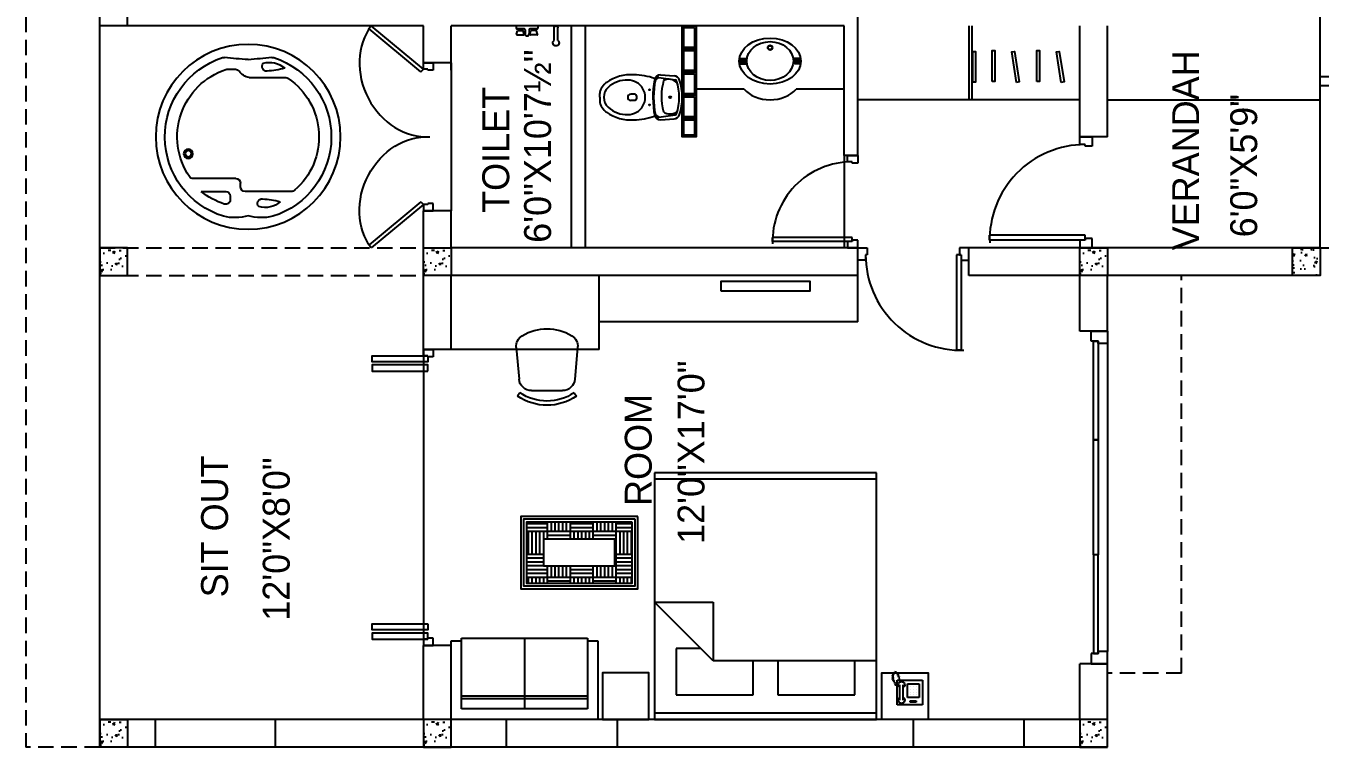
# Model space of a CAD drawing. Extents: x 22122 to 25969, y -3246 to 705.
# Drawn here: x 23225.7 to 23645.7, y -1818.1 to -1584.1 of the extents above; entities that cross this region are included whole.
import ezdxf

# ---------------------------------------------------------------- set-up
doc = ezdxf.new("R2010")
doc.units = 0
doc.header["$LTSCALE"] = 20
doc.header["$MEASUREMENT"] = 0
doc.linetypes.add('HIDDEN', pattern=[0.375, 0.25, -0.125])
doc.linetypes.add('HIDDEN2', pattern=[0.1875, 0.125, -0.0625])
for name, color, linetype in [('COLUMN', 31, 'Continuous'), ('DIMLINE', 254, 'Continuous'), ('DOOR', 1, 'Continuous'), ('FURN', 10, 'Continuous'), ('GLASS BRICKS', 4, 'Continuous'), ('HATCH', 254, 'Continuous'), ('PLUMBING', 6, 'Continuous'), ('text', 2, 'Continuous'), ('wall', 13, 'Continuous'), ('WINDOW', 4, 'Continuous')]:
    doc.layers.add(name, color=color, linetype=linetype)
doc.styles.add('style5', font='tt0142m_.ttf')

# ---------------------------------------------------------------- blocks, each defined once
blk = doc.blocks.new('200028')
at = {"layer": 'PLUMBING'}
for points in [[(4.51, 3.33, 1), (4.19, 3.33, 1)], [(4.19, -1.59, 1), (4.51, -1.59, 1)]]:
    blk.add_hatch(color=256, dxfattribs=at).paths.add_polyline_path(points)
for p, q in [((6.25, 6.51), (7.37, 7.3)), ((7.37, 7.3), (12.73, 6.53)), ((7.96, 8.15), (12.33, 7.85)), ((-11.79, 0.87), (-11.79, 2.11)), ((-11.79, 0.87), (-11.79, -0.37)), ((-0.34, 1.87), (-1.73, 1.87)), ((0.16, 1.37), (0.16, 0.37)), ((-0.34, -0.13), (-1.73, -0.13)), ((6.25, -4.77), (7.37, -5.57)), ((7.37, -5.57), (12.73, -4.79)), ((7.96, -6.42), (12.33, -6.11))]:
    blk.add_line(p, q, dxfattribs=at)
for centre, radius in [((4.35, 3.33), 0.156), ((11.09, 0.87), 0.312), ((4.35, -1.59), 0.156)]:
    blk.add_circle(centre, radius, dxfattribs=at)
for centre, radius, start, end in [((-3.12, -1.48), 9.71, 134.7032, 147.6541), ((-7.84, 3.29), 3, 125.7546, 134.7032), ((-1.79, -5.38), 13.57, 85.6873, 125.1099), ((-3.1, -2.14), 8.6, 86.8837, 133.6869), ((-2.58, 0.87), 5.57, 269.4196, 90.5804), ((-1.08, -13.97), 22.13, 71.0966, 89.1989), ((34.56, 0.87), 29.12, 168.7614, 192.0802), ((34.56, 0.87), 28.87, 168.7311, 191.2689), ((7.96, 6.15), 2, 90, 168.7614), ((7.23, 6.32), 1, 81.7925, 168.7311), ((26.7, 1.08), 18.5, 163.6925, 195.267), ((10.67, 3.52), 3.25, 32.7982, 121.967), ((12.19, 5.86), 2, 18.0394, 86.0298), ((12.66, 6.04), 0.5, 18.136, 81.7925), ((-3.12, 0.87), 17.1, 341.864, 18.136), ((-3.12, 0.87), 18.1, 341.9606, 18.0394), ((-8.79, 2.11), 3, 147.6541, 180), ((-6.7, 1.14), 3.75, 128.5444, 184.146), ((-6.7, 0.6), 3.75, 175.854, 231.4556), ((-1.73, 0.87), 1, 90, 180), ((-1.73, 0.87), 1, 180, 270), ((-0.34, 1.37), 0.5, 0, 90), ((-0.34, 0.37), 0.5, 270, 0), ((-8.79, -0.37), 3, 180, 212.3459), ((-3.12, 3.22), 9.71, 212.3459, 225.2968), ((-7.84, -1.55), 3, 225.2968, 234.2454), ((-1.79, 7.11), 13.57, 234.8901, 274.3127), ((-3.1, 3.88), 8.6, 226.3131, 273.1163), ((11.03, -1.03), 3.51, 231.7336, 311.9036), ((-1.08, 15.71), 22.13, 270.8011, 288.9034), ((7.96, -4.42), 2, 191.2386, 270), ((7.23, -4.58), 1, 191.2689, 278.2075), ((12.19, -4.12), 2, 273.9702, 341.9606), ((12.66, -4.3), 0.5, 278.2075, 341.864)]:
    blk.add_arc(centre, radius, start, end, dxfattribs=at)
blk = doc.blocks.new('DR1H902')
at = {"color": 0}
for p, q in [((-0.5, 0), (-0.5, 1)), ((-0.5, 1), (-0.45, 1)), ((-0.45, 0), (-0.45, 1)), ((-0.5, 0), (-0.45, 0))]:
    blk.add_line(p, q, dxfattribs=at)
blk.add_arc((-0.5, 0), 1, 0, 91.707, dxfattribs=at)
blk = doc.blocks.new('A$C3B4262AC')
at = {"layer": 'DOOR'}
for p, q in [((0, 4), (0, 0)), ((2.5, 4), (0, 4)), ((2.5, 2.25), (2.5, 4)), ((0, 0), (3, 0)), ((3, 2.25), (2.5, 2.25)), ((3, 0), (3, 2.25))]:
    blk.add_line(p, q, dxfattribs=at)
blk = doc.blocks.new('A$C1F9E242A')
blk.add_blockref('A$C3B4262AC', (0, 0))
at = {"xscale": -1}
blk.add_blockref('A$C3B4262AC', (36, 0), dxfattribs=at)
at = {"layer": 'DOOR', "xscale": -31, "yscale": 31, "zscale": 68.88888888888889}
blk.add_blockref('DR1H902', (18, 2.25), dxfattribs=at)
blk = doc.blocks.new('*U71')
at = {"xscale": -1}
blk.add_blockref('A$C1F9E242A', (0, -2), dxfattribs=at)
blk = doc.blocks.new('tiffany')
at = {"layer": 'PLUMBING'}
for points in [[(-9.67, 0.85), (-7.91, 0.85, -0.414214), (-7.79, 0.73), (-7.79, 0.7, -0.414214), (-7.91, 0.58), (-9.67, 0.58, -0.414214), (-9.79, 0.7), (-9.79, 0.73, -0.414214)], [(-9.67, 0.38), (-7.91, 0.38, -0.414214), (-7.79, 0.26), (-7.79, 0.22, -0.414214), (-7.91, 0.1), (-9.67, 0.1, -0.414214), (-9.79, 0.22), (-9.79, 0.26, -0.414214)], [(9.67, 0.85), (7.91, 0.85, 0.414214), (7.79, 0.73), (7.79, 0.7, 0.414214), (7.91, 0.58), (9.67, 0.58, 0.414214), (9.79, 0.7), (9.79, 0.73, 0.414214)], [(9.67, 0.38), (7.91, 0.38, 0.414214), (7.79, 0.26), (7.79, 0.22, 0.414214), (7.91, 0.1), (9.67, 0.1, 0.414214), (9.79, 0.22), (9.79, 0.26, 0.414214)], [(-9.67, -0.38), (-7.91, -0.38, 0.414214), (-7.79, -0.26), (-7.79, -0.22, 0.414214), (-7.91, -0.1), (-9.67, -0.1, 0.414214), (-9.79, -0.22), (-9.79, -0.26, 0.414214)], [(-9.67, -0.85), (-7.91, -0.85, 0.414214), (-7.79, -0.73), (-7.79, -0.7, 0.414214), (-7.91, -0.58), (-9.67, -0.58, 0.414214), (-9.79, -0.7), (-9.79, -0.73, 0.414214)], [(9.67, -0.38), (7.91, -0.38, -0.414214), (7.79, -0.26), (7.79, -0.22, -0.414214), (7.91, -0.1), (9.67, -0.1, -0.414214), (9.79, -0.22), (9.79, -0.26, -0.414214)], [(9.67, -0.85), (7.91, -0.85, -0.414214), (7.79, -0.73), (7.79, -0.7, -0.414214), (7.91, -0.58), (9.67, -0.58, -0.414214), (9.79, -0.7), (9.79, -0.73, -0.414214)]]:
    blk.add_lwpolyline(points, format="xyb", close=True, dxfattribs=at)
for radius in [0.762, 0.642]:
    blk.add_circle((0, 4.35), radius, dxfattribs=at)
blk.add_ellipse((0, 0), major_axis=(-10, 0), ratio=0.748, dxfattribs=at)
blk.add_ellipse((0, 0), major_axis=(-7.58, 0), ratio=0.831023, start_param=-1.570796, end_param=4.712389, dxfattribs=at)
blk = doc.blocks.new('BIB')
at = {"layer": 'PLUMBING'}
for p, q in [((-4.72, 0.62), (-0.62, 0.62)), ((-4.72, -0.62), (-0.62, -0.62))]:
    blk.add_line(p, q, dxfattribs=at)
for centre, radius, start, end in [((-5.5, 0), 1, 38.6822, 321.3178), ((-0.62, 0), 0.625, 270, 90)]:
    blk.add_arc(centre, radius, start, end, dxfattribs=at)
blk = doc.blocks.new('SHOWER')
at = {"layer": 'PLUMBING'}
for p, q in [((-3.5, 0), (-3.5, 0.75)), ((-3.5, 0), (3.5, 0)), ((-3.43, 2.65), (-3.1, 1.62)), ((-3.26, 2.88), (-1.09, 2.88)), ((-3.25, 1), (-0.88, 1)), ((-2.93, 1.5), (-1.42, 1.5)), ((-0.92, 2.65), (-1.25, 1.62)), ((-0.62, 1.25), (-0.62, 2.62)), ((0.62, 1.25), (0.62, 2.62)), ((0.88, 1), (3.25, 1)), ((0.91, 2.65), (1.24, 1.62)), ((3.25, 2.88), (1.08, 2.88)), ((2.92, 1.5), (1.4, 1.5)), ((3.42, 2.65), (3.09, 1.62)), ((3.5, 0), (3.5, 0.75))]:
    blk.add_line(p, q, dxfattribs=at)
for centre, radius, start, end in [((-3.25, 0.75), 0.25, 90, 180), ((-3.26, 2.7), 0.175, 90, 197.6501), ((-2.93, 1.67), 0.175, 197.6501, 270), ((-1.42, 1.67), 0.175, 270, 342.3499), ((-1.09, 2.7), 0.175, 342.3499, 90), ((-0.88, 1.25), 0.25, 270, 0), ((0, 2.62), 0.625, 0, 180), ((0.88, 1.25), 0.25, 180, 270), ((1.08, 2.7), 0.175, 90, 197.6501), ((1.4, 1.67), 0.175, 197.6501, 270), ((2.92, 1.67), 0.175, 270, 342.3499), ((3.25, 2.7), 0.175, 342.3499, 90), ((3.25, 0.75), 0.25, 0, 90)]:
    blk.add_arc(centre, radius, start, end, dxfattribs=at)
blk = doc.blocks.new('CARLO')
for p, q in [((35.59, 36.27), (35.59, 50.09)), ((39.78, 47.54), (39.78, 39.56)), ((0.13, 39), (0.13, 36.43)), ((41.28, 38.06), (42.43, 38.06)), ((38.27, 34.77), (37.09, 34.77)), ((2.85, 31.97), (2.85, 20.08)), ((39.77, 18.16), (39.77, 33.27))]:
    blk.add_line(p, q)
for centre, radius in [((22.05, 32.28), 30), ((27.54, 51.7), 1.5), ((27.54, 51.7), 1)]:
    blk.add_circle(centre, radius)
for centre, radius, start, end in [((22.05, 32.28), 27, 17.2485, 162.0447), ((22.05, 32.28), 23, 55.9489, 161.7681), ((34.09, 50.09), 1.5, 0, 55.9489), ((21.06, 32.53), 24, 18.2214, 38.7348), ((-2.21, 40.14), 1.5, 162.0447, 186.6967), ((-156.94, 21.97), 154.3, 3.824, 6.6967), ((1.63, 39), 1.5, 161.7681, 180), ((41.28, 39.56), 1.5, 180, 270), ((42.43, 39.56), 1.5, 270, 18.2214), ((32.34, 36.61), 15.93, 344.1542, 13.3342), ((1.63, 36.43), 1.5, 180, 233.6333), ((-2.5, 30.81), 5.48, 12.253, 53.6333), ((37.09, 36.27), 1.5, 180, 270), ((38.27, 33.27), 1.5, 0, 90), ((-160.31, 42.94), 157.69, 353.3167, 356.1156), ((32.42, 27.93), 15.84, 346.6544, 15.8676), ((5.15, 25.31), 7.26, 163.6139, 222.4153), ((-0.77, 26.27), 1.5, 355.0864, 133.6621), ((-29.07, 28.03), 29.85, 345.215, 356.3677), ((43.66, 27.73), 1.5, 46.3379, 184.9136), ((71.96, 29.49), 29.85, 183.6323, 194.785), ((37.74, 26.77), 7.26, 317.5847, 16.3861), ((-2.21, 24.41), 1.5, 173.3167, 197.9548), ((22.05, 32.28), 27, 197.9548, 342.7515), ((4.35, 20.08), 1.5, 180, 214.5636), ((22.05, 32.28), 23, 214.5636, 318.9795), ((37.77, 18.35), 2, 318.4718, 360)]:
    blk.add_arc(centre, radius, start, end)
blk = doc.blocks.new('*U69')
blk.add_blockref('A$C1F9E242A', (-36, -2))
blk = doc.blocks.new('A$C30EC73FB')
at = {"layer": 'DOOR'}
for p, q in [((2, 0), (-12, 16.94)), ((2.94, 0.78), (-11.02, 17.65)), ((2.94, 0.78), (2, 0))]:
    blk.add_line(p, q, dxfattribs=at)
at = {"layer": 'DOOR', "extrusion": (0, 0, -1)}
blk.add_ellipse((2.83, 1.52), major_axis=(-19.46, 9.92), ratio=0.847758, start_param=0.387427, end_param=2.787493, dxfattribs=at)
blk = doc.blocks.new('SOFA')
at = {"color": 1}
for p, q in [((28, 4), (-28, 4)), ((-28, 4), (-28, -26)), ((24, 0), (-24, 0)), ((-24, 0), (-24, -27)), ((0, -27), (0, 0)), ((28, -26), (28, 4)), ((-24, -4), (24, -4)), ((24, -27), (24, 0)), ((24, -27), (24, 0)), ((-24, -5), (24, -5)), ((-28, -26), (-24, -26)), ((-24, -27), (24, -27)), ((24, -26), (28, -26))]:
    blk.add_line(p, q, dxfattribs=at)
blk = doc.blocks.new('RECTANG')
for p, q in [((1, 1), (0, 1)), ((0, 1), (0, 0)), ((1, 0), (1, 1)), ((0, 0), (1, 0))]:
    blk.add_line(p, q)
blk = doc.blocks.new('BEDKING')
at = {"color": 0}
for p, q in [((-78, -36), (-78, 36)), ((-19, 36), (-19, -17)), ((-2, 36), (-2, -36)), ((-8, 29), (-19, 29)), ((-8, 4), (-8, 29)), ((-19, 4), (-8, 4)), ((-8, -4), (-19, -4)), ((-8, -29), (-8, -4)), ((-38, -17), (-19, -17)), ((-38, -36), (-38, -17)), ((-19, -17), (-38, -36)), ((-23, -21), (-23, -29)), ((-23, -29), (-8, -29))]:
    blk.add_line(p, q, dxfattribs=at)
at = {"color": 0, "xscale": 80, "yscale": 72, "zscale": 80}
blk.add_blockref('RECTANG', (-80, -36), dxfattribs=at)
blk = doc.blocks.new('FNPHONE')
at = {"color": 0}
for p, q in [((0.92, 6.54), (0.92, 1.54)), ((1.92, 6.54), (1.92, 1.54)), ((4.33, 4.85), (4.33, 4.85)), ((5.27, 4.85), (5.27, 4.85)), ((6.21, 4.85), (6.21, 4.85)), ((-0.9, 0.22), (-1.5, 0.02)), ((-0.7, 0.62), (-1.3, 0.42)), ((-0.5, 1.02), (-1.1, 0.82)), ((-0.3, 1.42), (-0.9, 1.22)), ((-0.1, 1.82), (-0.7, 1.62)), ((1.06, 0.56), (0.7, -0.58)), ((4.33, 3.91), (4.33, 3.91)), ((4.33, 2.97), (4.33, 2.97)), ((4.33, 2.03), (4.33, 2.03)), ((5.27, 3.91), (5.27, 3.91)), ((5.27, 2.97), (5.27, 2.97)), ((5.27, 2.03), (5.27, 2.03)), ((6.21, 3.91), (6.21, 3.91)), ((6.21, 2.97), (6.21, 2.97)), ((6.21, 2.03), (6.21, 2.03)), ((-1.1, -0.18), (-1.7, -0.38)), ((-1.1, -0.58), (-1.7, -0.78)), ((-1.1, -0.98), (-1.7, -1.18)), ((-1.1, -1.38), (-1.7, -1.58)), ((-0.9, -1.78), (-1.5, -1.98)), ((-0.7, -2.18), (-1.3, -2.38)), ((-0.23, -2.46), (-0.83, -2.66)), ((0.3, -1.98), (-0.3, -2.18)), ((0.5, -1.58), (-0.1, -1.78)), ((0.7, -1.18), (0.1, -1.38)), ((0.9, -0.78), (0.3, -0.98))]:
    blk.add_line(p, q, dxfattribs=at)
for centre, start, end in [((1.42, 6.54), 298.4915, 241.5085), ((1.42, 1.54), 118.4915, 61.5085)]:
    blk.add_arc(centre, 1.05, start, end, dxfattribs=at)
for p, xscale, yscale, zscale in [((0, 0), 8.20528234483245, 8.104073169521023, 8.20528234483245), ((3.4, 1.25), 3.75, 4.375, 3.75), ((4.18, 6.72), 2.03125, 0.46875, 2.03125)]:
    blk.add_blockref('RECTANG', p, dxfattribs=dict(at, xscale=xscale, yscale=yscale, zscale=zscale))
blk = doc.blocks.new('CHAIR1')
at = {"color": 0}
for p, q in [((6.09, 9.96), (16.38, 9.07)), ((20.77, 8.8), (21.88, 9.57)), ((20.09, 5.02), (20.09, -5.02)), ((6.09, -9.96), (16.38, -9.07)), ((20.77, -8.8), (21.88, -9.57))]:
    blk.add_line(p, q, dxfattribs=at)
for centre, radius, start, end in [((5.74, 5.91), 4.06, 85.0303, 148.407), ((16.03, 5.02), 4.06, 0, 85.0303), ((7.9, 0), 15.59, 325.6197, 34.3803), ((7.9, 0), 16.94, 325.6197, 34.3803), ((15.35, 0), 15.35, 148.407, 211.593), ((5.74, -5.91), 4.06, 211.593, 274.9697), ((16.03, -5.02), 4.06, 274.9697, 0)]:
    blk.add_arc(centre, radius, start, end, dxfattribs=at)

msp = doc.modelspace()

# ---------------------------------------------------------------- hatches: boundary and pattern name
at = {"layer": 'FURN'}
h = msp.add_hatch(dxfattribs=at)
h.set_pattern_fill('AR-PARQ1', color=9, scale=0.61875, angle=-90, style=0)
h.set_pattern_definition([(180, (29379.392, -6611.5594), (-7.425, 7.425), [7.425, -7.425]), (180, (29379.392, -6612.797), (-7.425, 7.425), [7.425, -7.425]), (180, (29379.392, -6614.0344), (-7.425, 7.425), [7.425, -7.425]), (180, (29379.392, -6615.272), (-7.425, 7.425), [7.425, -7.425]), (180, (29379.392, -6616.5094), (-7.425, 7.425), [7.425, -7.425]), (180, (29379.392, -6617.747), (-7.425, 7.425), [7.425, -7.425]), (180, (29379.392, -6618.9844), (-7.425, 7.425), [7.425, -7.425]), (270, (29371.967, -6611.5594), (7.425, -7.425), [7.425, -7.425]), (270, (29370.73, -6611.5594), (7.425, -7.425), [7.425, -7.425]), (270, (29369.492, -6611.5594), (7.425, -7.425), [7.425, -7.425]), (270, (29368.255, -6611.5594), (7.425, -7.425), [7.425, -7.425]), (270, (29367.017, -6611.5594), (7.425, -7.425), [7.425, -7.425]), (270, (29365.78, -6611.5594), (7.425, -7.425), [7.425, -7.425]), (270, (29364.542, -6611.5594), (7.425, -7.425), [7.425, -7.425])])
h.paths.add_polyline_path([(23388.12, -1745.11), (23388.12, -1764.89), (23422.45, -1764.89), (23422.45, -1745.11)])
h.paths.add_polyline_path([(23416.83, -1750.67), (23416.83, -1759.32), (23393.64, -1759.32), (23393.64, -1750.67)], flags=16)
at = {"layer": 'HATCH'}
h = msp.add_hatch(dxfattribs=at)
h.set_pattern_fill('AR-CONC', color=8, angle=90, style=0)
h.set_pattern_definition([(140, (-14442.8594, -175150.1556), (0.62752135, 7.17260183), [0.75, -8.25]), (85, (-14442.8594, -175150.156), (-7.52192134, -1.38751334), [0.6, -6.6]), (190.4514, (-14442.807, -175149.558), (-6.89439542, 5.78509382), [0.6374019, -7.01142112]), (136.1842, (-14444.859, -175150.156), (1.65519014, 10.6724105), [1.125, -12.375]), (186.6356, (-14444.721, -175149.266), (-9.7411787, 9.34662706), [0.9561029, -10.51713]), (81.1842, (-14444.859, -175150.156), (-9.741186, 9.34661945), [0.9, -9.9]), (111, (-14444.3594, -175149.1556), (4.0261889, 5.96907052), [0.75, -8.25]), (56, (-14444.3594, -175149.156), (-7.25150045, 2.43315332), [0.6, -6.6]), (161.4514, (-14444.024, -175148.658), (-3.22530497, 8.40222629), [0.6374019, -7.01142112]), (127.5, (-14442.8594, -175150.1556), (-3.32893854, 0.121598553), [0, -6.52, 0, -6.7, 0, -6.625]), (97.5, (-14442.8594, -175150.1556), (-3.94411712, 2.630695374), [0, -3.82, 0, -6.37, 0, -2.525]), (57.5, (-14442.8594, -175152.3856), (0.225548717, 5.33822436), [0, -2.5, 0, -7.8, 0, -10.35]), (47.5, (-14442.8594, -175153.3856), (-1.00104982, 5.83186169), [0, -3.25, 0, -5.18, 0, -7.35])])
h.paths.add_polyline_path([(23249.67, -1656.1), (23249.67, -1665.1), (23258.67, -1665.1), (23258.67, -1656.1)])
h = msp.add_hatch(dxfattribs=at)
h.set_pattern_fill('AR-CONC', color=8, angle=90, style=0)
h.set_pattern_definition([(140, (-14337.8594, -175150.1556), (0.62752135, 7.17260183), [0.75, -8.25]), (85, (-14337.8594, -175150.156), (-7.52192134, -1.38751334), [0.6, -6.6]), (190.4514, (-14337.807, -175149.558), (-6.89439542, 5.78509382), [0.6374019, -7.01142112]), (136.1842, (-14339.859, -175150.156), (1.65519014, 10.6724105), [1.125, -12.375]), (186.6356, (-14339.721, -175149.266), (-9.7411787, 9.34662706), [0.9561029, -10.51713]), (81.1842, (-14339.859, -175150.156), (-9.741186, 9.34661945), [0.9, -9.9]), (111, (-14339.3594, -175149.1556), (4.0261889, 5.96907052), [0.75, -8.25]), (56, (-14339.3594, -175149.156), (-7.25150045, 2.43315332), [0.6, -6.6]), (161.4514, (-14339.024, -175148.658), (-3.22530497, 8.40222629), [0.6374019, -7.01142112]), (127.5, (-14337.8594, -175150.1556), (-3.32893854, 0.121598553), [0, -6.52, 0, -6.7, 0, -6.625]), (97.5, (-14337.8594, -175150.1556), (-3.94411712, 2.630695374), [0, -3.82, 0, -6.37, 0, -2.525]), (57.5, (-14337.8594, -175152.3856), (0.225548717, 5.33822436), [0, -2.5, 0, -7.8, 0, -10.35]), (47.5, (-14337.8594, -175153.3856), (-1.00104982, 5.83186169), [0, -3.25, 0, -5.18, 0, -7.35])])
h.paths.add_polyline_path([(23354.67, -1656.1), (23354.67, -1665.1), (23363.67, -1665.1), (23363.67, -1656.1)])
h = msp.add_hatch(dxfattribs=at)
h.set_pattern_fill('AR-CONC', color=8, angle=90, style=0)
h.set_pattern_definition([(140, (-14124.8594, -175150.157), (0.62752135, 7.17260183), [0.75, -8.25]), (85, (-14124.8594, -175150.157), (-7.52192134, -1.38751334), [0.6, -6.6]), (190.4514, (-14124.807, -175149.5594), (-6.89439542, 5.78509382), [0.6374019, -7.01142112]), (136.1842, (-14126.859, -175150.157), (1.65519014, 10.6724105), [1.125, -12.375]), (186.6356, (-14126.721, -175149.268), (-9.7411787, 9.34662706), [0.9561029, -10.51713]), (81.1842, (-14126.859, -175150.157), (-9.741186, 9.34661945), [0.9, -9.9]), (111, (-14126.3594, -175149.157), (4.0261889, 5.96907052), [0.75, -8.25]), (56, (-14126.3594, -175149.157), (-7.25150045, 2.43315332), [0.6, -6.6]), (161.4514, (-14126.024, -175148.66), (-3.22530497, 8.40222629), [0.6374019, -7.01142112]), (127.5, (-14124.8594, -175150.1571), (-3.32893854, 0.121598553), [0, -6.52, 0, -6.7, 0, -6.625]), (97.5, (-14124.8594, -175150.157), (-3.94411712, 2.630695374), [0, -3.82, 0, -6.37, 0, -2.525]), (57.5, (-14124.8594, -175152.3871), (0.225548717, 5.33822436), [0, -2.5, 0, -7.8, 0, -10.35]), (47.5, (-14124.8594, -175153.387), (-1.00104982, 5.83186169), [0, -3.25, 0, -5.18, 0, -7.35])])
h.paths.add_polyline_path([(23567.67, -1656.1), (23567.67, -1665.1), (23576.67, -1665.1), (23576.67, -1656.1)])
h = msp.add_hatch(dxfattribs=at)
h.set_pattern_fill('AR-CONC', color=8, angle=90, style=0)
h.set_pattern_definition([(140, (-18352.554, -177216.994), (0.62752135, 7.17260183), [0.75, -8.25]), (85, (-18352.554, -177216.994), (-7.52192134, -1.38751334), [0.6, -6.6]), (190.4514, (-18352.5014, -177216.3966), (-6.89439542, 5.78509382), [0.6374019, -7.01142112]), (136.1842, (-18354.554, -177216.994), (1.65519014, 10.6724105), [1.125, -12.375]), (186.6356, (-18354.416, -177216.105), (-9.7411787, 9.34662706), [0.9561029, -10.51713]), (81.1842, (-18354.554, -177216.994), (-9.741186, 9.34661945), [0.9, -9.9]), (111, (-18354.054, -177215.994), (4.0261889, 5.96907052), [0.75, -8.25]), (56, (-18354.054, -177215.994), (-7.25150045, 2.43315332), [0.6, -6.6]), (161.4514, (-18353.718, -177215.497), (-3.22530497, 8.40222629), [0.6374019, -7.01142112]), (127.5, (-18352.5537, -177216.9943), (-3.32893854, 0.121598553), [0, -6.52, 0, -6.7, 0, -6.625]), (97.5, (-18352.5537, -177216.9943), (-3.94411712, 2.630695374), [0, -3.82, 0, -6.37, 0, -2.525]), (57.5, (-18352.5537, -177219.2243), (0.225548717, 5.33822436), [0, -2.5, 0, -7.8, 0, -10.35]), (47.5, (-18352.5537, -177220.2243), (-1.00104982, 5.83186169), [0, -3.25, 0, -5.18, 0, -7.35])])
h.paths.add_polyline_path([(23636.67, -1656.1), (23636.67, -1665.1), (23645.67, -1665.1), (23645.67, -1656.1)])
h = msp.add_hatch(dxfattribs=at)
h.set_pattern_fill('AR-CONC', color=8, angle=90, style=0)
h.set_pattern_definition([(140, (-14442.8594, -175303.1556), (0.62752135, 7.17260183), [0.75, -8.25]), (85, (-14442.8594, -175303.156), (-7.52192134, -1.38751334), [0.6, -6.6]), (190.4514, (-14442.807, -175302.558), (-6.89439542, 5.78509382), [0.6374019, -7.01142112]), (136.1842, (-14444.859, -175303.156), (1.65519014, 10.6724105), [1.125, -12.375]), (186.6356, (-14444.721, -175302.266), (-9.7411787, 9.34662706), [0.9561029, -10.51713]), (81.1842, (-14444.859, -175303.156), (-9.741186, 9.34661945), [0.9, -9.9]), (111, (-14444.3594, -175302.1556), (4.0261889, 5.96907052), [0.75, -8.25]), (56, (-14444.3594, -175302.156), (-7.25150045, 2.43315332), [0.6, -6.6]), (161.4514, (-14444.024, -175301.658), (-3.22530497, 8.40222629), [0.6374019, -7.01142112]), (127.5, (-14442.8594, -175303.1556), (-3.32893854, 0.121598553), [0, -6.52, 0, -6.7, 0, -6.625]), (97.5, (-14442.8594, -175303.1556), (-3.94411712, 2.630695374), [0, -3.82, 0, -6.37, 0, -2.525]), (57.5, (-14442.8594, -175305.3856), (0.225548717, 5.33822436), [0, -2.5, 0, -7.8, 0, -10.35]), (47.5, (-14442.8594, -175306.3856), (-1.00104982, 5.83186169), [0, -3.25, 0, -5.18, 0, -7.35])])
h.paths.add_polyline_path([(23249.67, -1809.1), (23249.67, -1818.1), (23258.67, -1818.1), (23258.67, -1809.1)])
h = msp.add_hatch(dxfattribs=at)
h.set_pattern_fill('AR-CONC', color=8, angle=90, style=0)
h.set_pattern_definition([(140, (-14337.8594, -175303.1556), (0.62752135, 7.17260183), [0.75, -8.25]), (85, (-14337.8594, -175303.156), (-7.52192134, -1.38751334), [0.6, -6.6]), (190.4514, (-14337.807, -175302.558), (-6.89439542, 5.78509382), [0.6374019, -7.01142112]), (136.1842, (-14339.859, -175303.156), (1.65519014, 10.6724105), [1.125, -12.375]), (186.6356, (-14339.721, -175302.266), (-9.7411787, 9.34662706), [0.9561029, -10.51713]), (81.1842, (-14339.859, -175303.156), (-9.741186, 9.34661945), [0.9, -9.9]), (111, (-14339.3594, -175302.1556), (4.0261889, 5.96907052), [0.75, -8.25]), (56, (-14339.3594, -175302.156), (-7.25150045, 2.43315332), [0.6, -6.6]), (161.4514, (-14339.024, -175301.658), (-3.22530497, 8.40222629), [0.6374019, -7.01142112]), (127.5, (-14337.8594, -175303.1556), (-3.32893854, 0.121598553), [0, -6.52, 0, -6.7, 0, -6.625]), (97.5, (-14337.8594, -175303.1556), (-3.94411712, 2.630695374), [0, -3.82, 0, -6.37, 0, -2.525]), (57.5, (-14337.8594, -175305.3856), (0.225548717, 5.33822436), [0, -2.5, 0, -7.8, 0, -10.35]), (47.5, (-14337.8594, -175306.3856), (-1.00104982, 5.83186169), [0, -3.25, 0, -5.18, 0, -7.35])])
h.paths.add_polyline_path([(23354.67, -1809.1), (23354.67, -1818.1), (23363.67, -1818.1), (23363.67, -1809.1)])
h = msp.add_hatch(dxfattribs=at)
h.set_pattern_fill('AR-CONC', color=8, angle=90, style=0)
h.set_pattern_definition([(140, (-14124.8594, -175303.1556), (0.62752135, 7.17260183), [0.75, -8.25]), (85, (-14124.8594, -175303.156), (-7.52192134, -1.38751334), [0.6, -6.6]), (190.4514, (-14124.807, -175302.558), (-6.89439542, 5.78509382), [0.6374019, -7.01142112]), (136.1842, (-14126.859, -175303.156), (1.65519014, 10.6724105), [1.125, -12.375]), (186.6356, (-14126.721, -175302.266), (-9.7411787, 9.34662706), [0.9561029, -10.51713]), (81.1842, (-14126.859, -175303.156), (-9.741186, 9.34661945), [0.9, -9.9]), (111, (-14126.3594, -175302.1556), (4.0261889, 5.96907052), [0.75, -8.25]), (56, (-14126.3594, -175302.156), (-7.25150045, 2.43315332), [0.6, -6.6]), (161.4514, (-14126.024, -175301.658), (-3.22530497, 8.40222629), [0.6374019, -7.01142112]), (127.5, (-14124.8594, -175303.1556), (-3.32893854, 0.121598553), [0, -6.52, 0, -6.7, 0, -6.625]), (97.5, (-14124.8594, -175303.1556), (-3.94411712, 2.630695374), [0, -3.82, 0, -6.37, 0, -2.525]), (57.5, (-14124.8594, -175305.3856), (0.225548717, 5.33822436), [0, -2.5, 0, -7.8, 0, -10.35]), (47.5, (-14124.8594, -175306.3856), (-1.00104982, 5.83186169), [0, -3.25, 0, -5.18, 0, -7.35])])
h.paths.add_polyline_path([(23567.67, -1809.1), (23567.67, -1818.1), (23576.67, -1818.1), (23576.67, -1809.1)])

# ---------------------------------------------------------------- linework, layer by layer
at = {"linetype": 'HIDDEN'}
for p, q in [((23225.67, -1341.1), (23225.67, -1818.1)), ((23600.67, -1794.1), (23600.67, -1665.1)), ((23600.67, -1794.1), (23576.67, -1794.1)), ((23249.67, -1818.1), (23225.67, -1818.1))]:
    msp.add_line(p, q, dxfattribs=at)
for p, q in [((23402.67, -1584.1), (23402.67, -1656.1)), ((23407.17, -1584.1), (23407.17, -1656.1)), ((23645.67, -1656.1), (23645.67, -1603.6)), ((23458.73, -1604.62), (23443.17, -1604.62)), ((23491.17, -1604.62), (23475.61, -1604.62)), ((23576.67, -1608.1), (23645.67, -1608.1)), ((23645.67, -1656.1), (23567.67, -1656.1)), ((23645.67, -1665.1), (23576.67, -1665.1)), ((23576.67, -1687.1), (23576.67, -1787.1))]:
    msp.add_line(p, q)
at = {"linetype": 'HIDDEN2', "ltscale": 2}
for p, q in [((23768.67, -1600.6), (23645.67, -1600.6)), ((23645.67, -1603.6), (23645.67, -1600.6)), ((23768.67, -1603.6), (23645.67, -1603.6)), ((23249.67, -1656.1), (23354.67, -1656.1)), ((23249.67, -1665.1), (23354.67, -1665.1))]:
    msp.add_line(p, q, dxfattribs=at)
at = {"color": 8}
msp.add_line((23491.17, -1626.1), (23491.17, -1656.1), dxfattribs=at)
msp.add_ellipse((23467.17, -1600.61), major_axis=(-10, 0), ratio=0.748, start_param=0.566015, end_param=2.575578)
at = {"layer": 'COLUMN'}
for points in [[(23258.67, -1665.1), (23258.67, -1656.1), (23249.67, -1656.1), (23249.67, -1665.1)], [(23363.67, -1656.1), (23363.67, -1665.1), (23354.67, -1665.1), (23354.67, -1656.1)], [(23576.67, -1656.1), (23576.67, -1665.1), (23567.67, -1665.1), (23567.67, -1656.1)], [(23645.67, -1656.1), (23645.67, -1665.1), (23636.67, -1665.1), (23636.67, -1656.1)], [(23258.67, -1809.1), (23258.67, -1818.1), (23249.67, -1818.1), (23249.67, -1809.1)], [(23363.67, -1818.1), (23363.67, -1809.1), (23354.67, -1809.1), (23354.67, -1818.1)], [(23576.67, -1818.1), (23576.67, -1809.1), (23567.67, -1809.1), (23567.67, -1818.1)]]:
    msp.add_lwpolyline(points, close=True, dxfattribs=at)
at = {"layer": 'DIMLINE'}
for p, q in [((23645.67, -1600.6), (23645.67, -1558.6)), ((23363.67, -1596.1), (23363.67, -1644.1)), ((23645.67, -1656.1), (23665.67, -1656.1))]:
    msp.add_line(p, q, dxfattribs=at)
at = {"layer": 'DOOR', "color": 4}
for points in [[(23356.07, -1691.1), (23356.07, -1693.1), (23338.07, -1693.1), (23338.07, -1691.1)], [(23356.07, -1696.1), (23356.07, -1694.1), (23338.07, -1694.1), (23338.07, -1696.1)], [(23356.07, -1778.1), (23356.07, -1780.1), (23338.07, -1780.1), (23338.07, -1778.1)], [(23356.07, -1783.1), (23356.07, -1781.1), (23338.07, -1781.1), (23338.07, -1783.1)]]:
    msp.add_lwpolyline(points, close=True, dxfattribs=at)
at = {"layer": 'FURN'}
for p, q in [((23531.67, -1584.1), (23531.67, -1608.1)), ((23532.67, -1584.1), (23532.67, -1608.1)), ((23567.67, -1608.1), (23495.67, -1608.1)), ((23411.67, -1689.1), (23411.67, -1665.1)), ((23495.67, -1680.1), (23495.67, -1665.1)), ((23495.67, -1680.1), (23411.67, -1680.1)), ((23411.67, -1689.1), (23363.67, -1689.1))]:
    msp.add_line(p, q, dxfattribs=at)
at = {"layer": 'FURN', "color": 8}
for points in [[(23532.96, -1602.39), (23532.96, -1592.37), (23533.86, -1592.37), (23533.86, -1602.39)], [(23539.21, -1602.12), (23539.21, -1592.1), (23540.1, -1592.1), (23540.1, -1602.12)], [(23547.16, -1602.42), (23545.6, -1592.55), (23546.48, -1592.38), (23548.03, -1602.24)], [(23553.73, -1602.12), (23553.73, -1592.1), (23554.63, -1592.1), (23554.63, -1602.12)], [(23561.68, -1602.42), (23560.13, -1592.55), (23561, -1592.38), (23562.56, -1602.24)]]:
    msp.add_lwpolyline(points, close=True, dxfattribs=at)
at = {"layer": 'FURN'}
for points in [[(23451.25, -1670.21), (23451.25, -1666.97), (23480.08, -1666.97), (23480.08, -1670.21)], [(23424.3, -1743.25), (23386.26, -1743.25), (23386.26, -1766.75), (23424.3, -1766.75)], [(23416.83, -1750.67), (23393.64, -1750.67), (23393.64, -1759.32), (23416.83, -1759.32)], [(23412.83, -1809.1), (23427.86, -1809.1), (23427.86, -1794.03), (23412.83, -1794.03)], [(23518.51, -1809.1), (23503.48, -1809.1), (23503.48, -1794.03), (23518.51, -1794.03)]]:
    msp.add_lwpolyline(points, close=True, dxfattribs=at)
at = {"layer": 'FURN', "color": 9}
for points in [[(23423.37, -1744.18), (23387.19, -1744.18), (23387.19, -1765.82), (23423.37, -1765.82)], [(23422.45, -1745.11), (23388.12, -1745.11), (23388.12, -1764.89), (23422.45, -1764.89)]]:
    msp.add_lwpolyline(points, close=True, dxfattribs=at)
at = {"layer": 'GLASS BRICKS'}
for points in [[(23443.17, -1584.1), (23443.17, -1591.6), (23438.67, -1591.6), (23438.67, -1584.1)], [(23443.17, -1591.6), (23443.17, -1599.1), (23438.67, -1599.1), (23438.67, -1591.6)], [(23443.17, -1599.1), (23443.17, -1606.6), (23438.67, -1606.6), (23438.67, -1599.1)], [(23443.17, -1606.6), (23443.17, -1614.1), (23438.67, -1614.1), (23438.67, -1606.6)], [(23443.17, -1614.1), (23443.17, -1620.1), (23438.67, -1620.1), (23438.67, -1614.1)]]:
    msp.add_lwpolyline(points, close=True, dxfattribs=at)
at = {"layer": 'GLASS BRICKS', "color": 8}
for points in [[(23442.67, -1584.6), (23442.67, -1591.1), (23439.17, -1591.1), (23439.17, -1584.6)], [(23442.67, -1592.1), (23442.67, -1598.6), (23439.17, -1598.6), (23439.17, -1592.1)], [(23442.67, -1599.6), (23442.67, -1606.1), (23439.17, -1606.1), (23439.17, -1599.6)], [(23442.67, -1607.1), (23442.67, -1613.6), (23439.17, -1613.6), (23439.17, -1607.1)], [(23442.67, -1614.6), (23442.67, -1619.6), (23439.17, -1619.6), (23439.17, -1614.6)]]:
    msp.add_lwpolyline(points, close=True, dxfattribs=at)
at = {"layer": 'wall'}
for p, q in [((23495.67, -1626.1), (23495.67, -1533.1)), ((23249.67, -1584.1), (23249.67, -1575.1)), ((23258.67, -1584.1), (23258.67, -1575.1)), ((23354.67, -1584.1), (23249.67, -1584.1)), ((23354.67, -1596.1), (23354.67, -1584.1)), ((23491.17, -1584.1), (23363.67, -1584.1)), ((23363.67, -1598.5), (23363.67, -1584.1)), ((23491.17, -1626.1), (23491.17, -1584.1)), ((23567.67, -1620.1), (23567.67, -1584.1)), ((23576.67, -1620.1), (23576.67, -1584.1)), ((23363.67, -1596.1), (23354.67, -1596.1)), ((23576.67, -1620.1), (23567.67, -1620.1)), ((23495.67, -1626.1), (23491.17, -1626.1)), ((23354.67, -1689.1), (23354.67, -1644.1)), ((23363.67, -1644.1), (23354.67, -1644.1)), ((23363.67, -1656.1), (23363.67, -1644.1)), ((23495.67, -1656.1), (23363.67, -1656.1)), ((23495.67, -1665.1), (23495.67, -1656.1)), ((23567.67, -1656.1), (23531.67, -1656.1)), ((23531.67, -1665.1), (23531.67, -1656.1)), ((23567.67, -1683.1), (23567.67, -1656.1)), ((23495.67, -1665.1), (23363.67, -1665.1)), ((23363.67, -1689.1), (23363.67, -1665.1)), ((23567.67, -1665.1), (23531.67, -1665.1)), ((23576.67, -1683.1), (23576.67, -1665.1)), ((23576.67, -1683.1), (23567.67, -1683.1)), ((23363.67, -1689.1), (23354.67, -1689.1)), ((23354.67, -1809.1), (23354.67, -1785.1)), ((23363.67, -1785.1), (23354.67, -1785.1)), ((23363.67, -1809.1), (23363.67, -1785.1)), ((23576.67, -1791.1), (23567.67, -1791.1)), ((23567.67, -1809.1), (23567.67, -1791.1)), ((23576.67, -1809.1), (23576.67, -1791.1)), ((23354.67, -1809.1), (23249.67, -1809.1)), ((23258.67, -1809.1), (23249.67, -1809.1)), ((23249.67, -1809.1), (23249.67, -1818.1)), ((23267.67, -1809.1), (23267.67, -1818.1)), ((23306.67, -1818.1), (23306.67, -1809.1)), ((23567.67, -1809.1), (23363.67, -1809.1)), ((23381.67, -1818.1), (23381.67, -1809.1)), ((23417.67, -1818.1), (23417.67, -1809.1)), ((23513.67, -1818.1), (23513.67, -1809.1)), ((23549.67, -1818.1), (23549.67, -1809.1)), ((23576.67, -1818.1), (23249.67, -1818.1)), ((23258.67, -1818.1), (23249.67, -1818.1))]:
    msp.add_line(p, q, dxfattribs=at)
at = {"layer": 'wall', "color": 7}
for p, q in [((23249.67, -1809.1), (23249.67, -1584.1)), ((23354.67, -1689.1), (23354.67, -1785.1))]:
    msp.add_line(p, q, dxfattribs=at)
at = {"layer": 'WINDOW', "color": 4}
for points in [[(23572.17, -1686.43), (23573.67, -1686.43), (23573.67, -1718.43), (23572.17, -1718.43)], [(23572.17, -1718.43), (23573.67, -1718.43), (23573.67, -1755.76), (23572.17, -1755.76)], [(23572.17, -1787.76), (23573.67, -1787.76), (23573.67, -1755.76), (23572.17, -1755.76)]]:
    msp.add_lwpolyline(points, close=True, dxfattribs=at)

# ---------------------------------------------------------------- block references
at = {"rotation": 180}
msp.add_blockref('SHOWER', (23388.32, -1584.1), dxfattribs=at)
at = {"xscale": -1, "rotation": 270}
msp.add_blockref('BIB', (23397.68, -1584.1), dxfattribs=at)
msp.add_blockref('tiffany', (23467.17, -1595.51))
at = {"rotation": 90}
for p, xscale, yscale, zscale in [((23357.87, -1596.1), -0.7999999999883585, 0.7999999999883585, 0.7999999999999999), ((23357.87, -1644.1), 0.7999999999883585, 0.7999999999883585, 0.7999999999999999), ((23576.67, -1683.1), -1.333333333313931, 1.333333333343035, 1.333333333333333), ((23357.87, -1689.1), -0.7999999999883585, 0.7999999999883585, 0.7999999999999999), ((23357.87, -1785.1), 0.8000000000174623, 0.7999999999883585, 0.7999999999999999), ((23576.67, -1791.1), 1.333333333343035, 1.333333333343035, 1.333333333333333)]:
    msp.add_blockref('A$C3B4262AC', p, dxfattribs=dict(at, xscale=xscale, yscale=yscale, zscale=zscale))
at = {"layer": 'DIMLINE', "xscale": -1, "rotation": 90}
msp.add_blockref('A$C30EC73FB', (23354.67, -1596.1), dxfattribs=at)
at = {"layer": 'DIMLINE'}
msp.add_blockref('200028', (23423.69, -1608.14), dxfattribs=at)
at = {"layer": 'DIMLINE', "rotation": 90}
msp.add_blockref('A$C30EC73FB', (23354.67, -1644.1), dxfattribs=at)
at = {"layer": 'DOOR', "xscale": -1}
for p, rotation in [((23569.67, -1656.1), 90), ((23531.67, -1658.1), 180)]:
    msp.add_blockref('*U69', p, dxfattribs=dict(at, rotation=rotation))
at = {"layer": 'DOOR', "xscale": 0.8333333333430346, "yscale": 0.8333333333430346, "zscale": 0.8333333333333334, "rotation": 90}
msp.add_blockref('*U71', (23494, -1626.1), dxfattribs=at)
at = {"layer": 'FURN', "xscale": -1}
for name, p, rotation in [('CHAIR1', (23394.77, -1682.34), 90), ('FNPHONE', (23508.41, -1796.33), 180)]:
    msp.add_blockref(name, p, dxfattribs=dict(at, rotation=rotation))
at = {"layer": 'FURN', "rotation": 270}
msp.add_blockref('BEDKING', (23465.67, -1809.1), dxfattribs=at)
at = {"layer": 'FURN', "xscale": -0.8500000000058208, "yscale": 0.8500000000058208, "zscale": 0.85, "rotation": 180}
msp.add_blockref('SOFA', (23387.47, -1805.7), dxfattribs=at)
at = {"layer": 'PLUMBING', "xscale": -1, "rotation": 90}
msp.add_blockref('CARLO', (23330.07, -1598.04), dxfattribs=at)

# ---------------------------------------------------------------- texts
at = {"layer": 'text', "style": 'style5'}
for s, height, p in [('6\'0"X10\'7½"', 8.7331, (23396.08, -1654.49)), ('VERANDAH', 8.733, (23606.4, -1656.92)), ('TOILET', 8.733, (23382.52, -1644.77)), ('6\'0"X5\'9"', 8.733, (23625.24, -1652.71)), ('12\'0"X17\'0"', 8.7331, (23445.89, -1752.18)), ('ROOM', 8.733, (23428.76, -1739.85)), ('SIT OUT', 8.733, (23291.27, -1769.51)), ('12\'0"X8\'0"', 8.733, (23311.28, -1777.1))]:
    msp.add_text(s, height=height, rotation=90, dxfattribs=at).set_placement(p)

doc.saveas('drawing.dxf')
